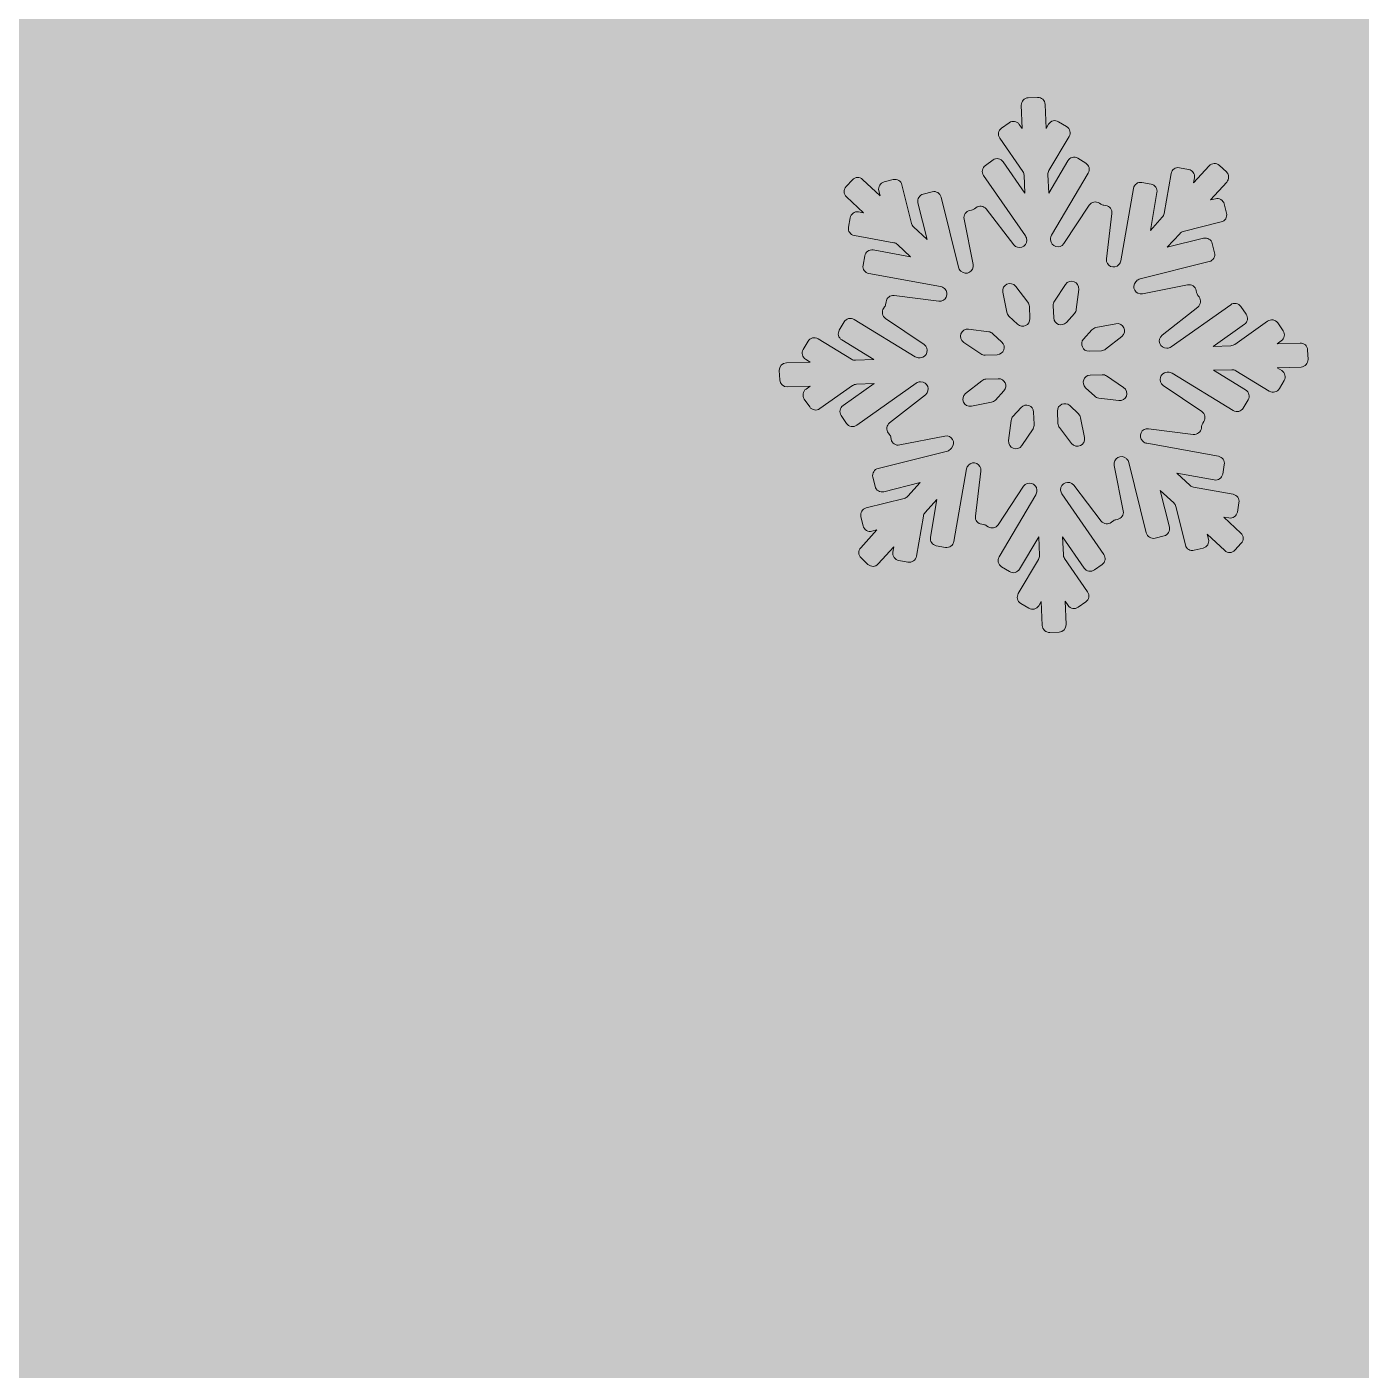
# Model space of a CAD drawing. Header units: millimetres. Extents: x 23 to 212, y -113 to -9.
# Drawn here: x 145.84 to 158.69, y -73.47 to -60.53 of the extents above; entities that cross this region are included whole.
import ezdxf

# ---------------------------------------------------------------- set-up
doc = ezdxf.new("R2010")
doc.units = ezdxf.units.MM
doc.header["$MEASUREMENT"] = 0
doc.layers.add('engraving', color=7, linetype='Continuous')
doc.layers.add('Layer 1', color=7, linetype='Continuous')

msp = doc.modelspace()

# ---------------------------------------------------------------- hatches: boundary and pattern name
at = {"layer": 'Layer 1'}
h = msp.add_hatch(color=2, dxfattribs=at)
h.dxf.hatch_style = 2
edge = h.paths.add_edge_path()
edge.add_spline(control_points=[(210.685, -79.288), (209.529, -76.47), (207.704, -73.987), (205.211, -71.837), (202.717, -69.689), (199.483, -68.006), (195.51, -66.789), (200.456, -65.005), (204.086, -62.492), (206.397, -59.247), (208.708, -56.004), (209.863, -52.435), (209.863, -48.543), (209.863, -41.326), (206.457, -35.852), (199.645, -32.121), (194.6, -29.33), (188.336, -27.699), (180.863, -27.224), (180.863, -27.224), (180.863, -24.792), (180.863, -24.792), (180.863, -22.224), (178.859, -20.106), (176.338, -19.914), (177.843, -18.799), (178.823, -17.016), (178.823, -14.999), (178.823, -11.618), (176.082, -8.878), (172.702, -8.878), (169.321, -8.878), (166.581, -11.618), (166.581, -14.999), (166.581, -17.016), (167.561, -18.799), (169.066, -19.914), (166.545, -20.106), (164.541, -22.224), (164.541, -24.792), (164.541, -24.792), (164.541, -27.073), (164.541, -27.073), (164.541, -27.073), (132.986, -27.073), (132.986, -27.073), (132.986, -27.073), (132.986, -112.222), (132.986, -112.222), (132.986, -112.222), (178.176, -112.222), (178.176, -112.222), (184.298, -112.222), (189.965, -111.381), (195.175, -109.698), (200.385, -108.016), (204.612, -105.33), (207.856, -101.639), (210.897, -98.112), (212.418, -93.672), (212.418, -88.32), (212.418, -85.117), (211.84, -82.107), (210.685, -79.288)], knot_values=[0, 0, 0, 0, 1, 1, 1, 2, 2, 2, 3, 3, 3, 4, 4, 4, 5, 5, 5, 6, 6, 6, 7, 7, 7, 8, 8, 8, 9, 9, 9, 10, 10, 10, 11, 11, 11, 12, 12, 12, 13, 13, 13, 14, 14, 14, 15, 15, 15, 16, 16, 16, 17, 17, 17, 18, 18, 18, 19, 19, 19, 20, 20, 20, 21, 21, 21, 21], degree=3, periodic=1)
edge = h.paths.add_edge_path()
edge.add_spline(control_points=[(168.894, -14.999), (168.894, -12.899), (170.602, -11.191), (172.702, -11.191), (174.801, -11.191), (176.509, -12.899), (176.509, -14.999), (176.509, -17.098), (174.801, -18.806), (172.702, -18.806), (170.602, -18.806), (168.894, -17.098), (168.894, -14.999)], knot_values=[0, 0, 0, 0, 1, 1, 1, 2, 2, 2, 3, 3, 3, 4, 4, 4, 4], degree=3, periodic=1)
edge = h.paths.add_edge_path()
edge.add_spline(control_points=[(161.024, -47.692), (161.024, -47.692), (174.526, -47.692), (174.526, -47.692), (178.824, -48.097), (180.973, -50.084), (180.973, -53.652), (180.649, -57.788), (178.5, -59.855), (174.526, -59.855), (174.526, -59.855), (161.024, -59.855), (161.024, -59.855), (161.024, -59.855), (161.024, -47.692), (161.024, -47.692)], knot_values=[0, 0, 0, 0, 1, 1, 1, 2, 2, 2, 3, 3, 3, 4, 4, 4, 5, 5, 5, 5], degree=3, periodic=1)
edge = h.paths.add_edge_path()
edge.add_spline(control_points=[(180.791, -89.643), (179.21, -90.911), (177.121, -91.543), (174.526, -91.543), (174.526, -91.543), (161.024, -91.543), (161.024, -91.543), (161.024, -91.543), (161.024, -78.893), (161.024, -78.893), (161.024, -78.893), (174.526, -78.893), (174.526, -78.893), (180.283, -78.893), (183.163, -80.804), (183.163, -84.626), (183.163, -86.703), (182.372, -88.376), (180.791, -89.643)], knot_values=[0, 0, 0, 0, 1, 1, 1, 2, 2, 2, 3, 3, 3, 4, 4, 4, 5, 5, 5, 6, 6, 6, 6], degree=3, periodic=1)

# ---------------------------------------------------------------- linework, layer by layer
at = {"layer": 'engraving', "lineweight": 0}
for points, knots in [([(158.173, -63.645), (158.172, -63.606), (158.139, -63.576), (158.101, -63.578), (158.101, -63.578), (157.878, -63.586), (157.878, -63.586), (157.878, -63.586), (157.919, -63.557), (157.919, -63.557), (157.951, -63.535), (157.958, -63.492), (157.937, -63.46), (157.937, -63.46), (157.885, -63.385), (157.885, -63.385), (157.863, -63.353), (157.819, -63.346), (157.787, -63.368), (157.787, -63.368), (157.472, -63.591), (157.472, -63.591), (157.461, -63.599), (157.448, -63.603), (157.434, -63.604), (157.434, -63.604), (157.264, -63.61), (157.264, -63.61), (157.264, -63.61), (157.564, -63.398), (157.564, -63.398), (157.595, -63.376), (157.603, -63.333), (157.581, -63.301), (157.581, -63.301), (157.529, -63.227), (157.529, -63.227), (157.507, -63.195), (157.463, -63.187), (157.432, -63.209), (157.432, -63.209), (156.858, -63.615), (156.858, -63.615), (156.847, -63.622), (156.833, -63.627), (156.82, -63.627), (156.82, -63.627), (156.817, -63.628), (156.817, -63.628), (156.749, -63.63), (156.717, -63.545), (156.771, -63.503), (156.771, -63.503), (157.115, -63.232), (157.115, -63.232), (157.145, -63.208), (157.15, -63.164), (157.127, -63.134), (157.127, -63.134), (157.116, -63.12), (157.116, -63.12), (157.109, -63.111), (157.105, -63.101), (157.103, -63.091), (157.103, -63.091), (157.099, -63.073), (157.099, -63.073), (157.092, -63.035), (157.055, -63.01), (157.017, -63.018), (157.017, -63.018), (156.582, -63.105), (156.582, -63.105), (156.516, -63.118), (156.472, -63.039), (156.517, -62.989), (156.517, -62.989), (156.524, -62.981), (156.524, -62.981), (156.534, -62.971), (156.546, -62.964), (156.559, -62.96), (156.559, -62.96), (157.226, -62.793), (157.226, -62.793), (157.263, -62.784), (157.286, -62.746), (157.276, -62.709), (157.276, -62.709), (157.255, -62.62), (157.255, -62.62), (157.245, -62.582), (157.207, -62.559), (157.17, -62.569), (157.17, -62.569), (156.821, -62.656), (156.821, -62.656), (156.821, -62.656), (156.941, -62.525), (156.941, -62.525), (156.95, -62.515), (156.962, -62.507), (156.975, -62.504), (156.975, -62.504), (157.341, -62.412), (157.341, -62.412), (157.378, -62.403), (157.401, -62.365), (157.392, -62.328), (157.392, -62.328), (157.37, -62.239), (157.37, -62.239), (157.36, -62.202), (157.322, -62.179), (157.285, -62.188), (157.285, -62.188), (157.237, -62.2), (157.237, -62.2), (157.237, -62.2), (157.394, -62.029), (157.394, -62.029), (157.419, -62), (157.418, -61.956), (157.39, -61.93), (157.39, -61.93), (157.324, -61.868), (157.324, -61.868), (157.295, -61.842), (157.25, -61.844), (157.224, -61.872), (157.224, -61.872), (157.075, -62.036), (157.075, -62.036), (157.075, -62.036), (157.083, -61.987), (157.083, -61.987), (157.09, -61.949), (157.065, -61.913), (157.027, -61.906), (157.027, -61.906), (156.938, -61.89), (156.938, -61.89), (156.9, -61.884), (156.864, -61.909), (156.857, -61.947), (156.857, -61.947), (156.79, -62.332), (156.79, -62.332), (156.788, -62.345), (156.782, -62.357), (156.773, -62.367), (156.773, -62.367), (156.658, -62.493), (156.658, -62.493), (156.658, -62.493), (156.721, -62.129), (156.721, -62.129), (156.728, -62.091), (156.703, -62.055), (156.665, -62.048), (156.665, -62.048), (156.577, -62.032), (156.577, -62.032), (156.538, -62.025), (156.502, -62.051), (156.495, -62.089), (156.495, -62.089), (156.374, -62.788), (156.374, -62.788), (156.371, -62.801), (156.365, -62.813), (156.356, -62.823), (156.356, -62.823), (156.356, -62.823), (156.356, -62.823), (156.31, -62.874), (156.227, -62.835), (156.235, -62.768), (156.235, -62.768), (156.288, -62.332), (156.288, -62.332), (156.293, -62.294), (156.266, -62.259), (156.228, -62.254), (156.228, -62.254), (156.211, -62.252), (156.211, -62.252), (156.2, -62.251), (156.189, -62.247), (156.18, -62.241), (156.18, -62.241), (156.167, -62.231), (156.167, -62.231), (156.134, -62.21), (156.09, -62.218), (156.069, -62.251), (156.069, -62.251), (155.825, -62.62), (155.825, -62.62), (155.788, -62.677), (155.7, -62.652), (155.697, -62.584), (155.697, -62.584), (155.697, -62.577), (155.697, -62.577), (155.696, -62.563), (155.699, -62.55), (155.706, -62.538), (155.706, -62.538), (156.06, -61.941), (156.06, -61.941), (156.08, -61.908), (156.069, -61.866), (156.036, -61.846), (156.036, -61.846), (155.959, -61.799), (155.959, -61.799), (155.926, -61.779), (155.883, -61.79), (155.863, -61.823), (155.863, -61.823), (155.679, -62.134), (155.679, -62.134), (155.679, -62.134), (155.671, -61.955), (155.671, -61.955), (155.671, -61.941), (155.674, -61.928), (155.681, -61.916), (155.681, -61.916), (155.875, -61.589), (155.875, -61.589), (155.895, -61.556), (155.884, -61.514), (155.852, -61.494), (155.852, -61.494), (155.774, -61.447), (155.774, -61.447), (155.741, -61.426), (155.698, -61.437), (155.678, -61.471), (155.678, -61.471), (155.653, -61.512), (155.653, -61.512), (155.653, -61.512), (155.644, -61.28), (155.644, -61.28), (155.643, -61.241), (155.61, -61.211), (155.572, -61.213), (155.572, -61.213), (155.482, -61.216), (155.482, -61.216), (155.443, -61.218), (155.413, -61.251), (155.415, -61.289), (155.415, -61.289), (155.424, -61.513), (155.424, -61.513), (155.424, -61.513), (155.396, -61.473), (155.396, -61.473), (155.374, -61.441), (155.33, -61.434), (155.299, -61.456), (155.299, -61.456), (155.225, -61.508), (155.225, -61.508), (155.194, -61.53), (155.186, -61.573), (155.208, -61.605), (155.208, -61.605), (155.43, -61.926), (155.43, -61.926), (155.437, -61.937), (155.441, -61.95), (155.442, -61.963), (155.442, -61.963), (155.449, -62.134), (155.449, -62.134), (155.449, -62.134), (155.24, -61.833), (155.24, -61.833), (155.218, -61.801), (155.174, -61.793), (155.143, -61.815), (155.143, -61.815), (155.069, -61.867), (155.069, -61.867), (155.038, -61.89), (155.03, -61.933), (155.052, -61.964), (155.052, -61.964), (155.455, -62.547), (155.455, -62.547), (155.462, -62.558), (155.467, -62.571), (155.467, -62.584), (155.467, -62.584), (155.467, -62.586), (155.467, -62.586), (155.47, -62.654), (155.384, -62.685), (155.342, -62.631), (155.342, -62.631), (155.077, -62.287), (155.077, -62.287), (155.053, -62.256), (155.009, -62.25), (154.978, -62.275), (154.978, -62.275), (154.965, -62.285), (154.965, -62.285), (154.957, -62.292), (154.946, -62.296), (154.936, -62.298), (154.936, -62.298), (154.919, -62.302), (154.919, -62.302), (154.881, -62.309), (154.857, -62.346), (154.864, -62.384), (154.864, -62.384), (154.951, -62.822), (154.951, -62.822), (154.964, -62.889), (154.884, -62.933), (154.834, -62.887), (154.834, -62.887), (154.83, -62.883), (154.83, -62.883), (154.82, -62.874), (154.813, -62.862), (154.81, -62.849), (154.81, -62.849), (154.643, -62.173), (154.643, -62.173), (154.634, -62.135), (154.595, -62.112), (154.558, -62.122), (154.558, -62.122), (154.471, -62.144), (154.471, -62.144), (154.434, -62.153), (154.411, -62.191), (154.42, -62.228), (154.42, -62.228), (154.507, -62.581), (154.507, -62.581), (154.507, -62.581), (154.378, -62.46), (154.378, -62.46), (154.368, -62.451), (154.361, -62.439), (154.358, -62.426), (154.358, -62.426), (154.266, -62.055), (154.266, -62.055), (154.257, -62.018), (154.219, -61.995), (154.181, -62.004), (154.181, -62.004), (154.094, -62.026), (154.094, -62.026), (154.057, -62.035), (154.034, -62.073), (154.043, -62.111), (154.043, -62.111), (154.055, -62.159), (154.055, -62.159), (154.055, -62.159), (153.887, -62.002), (153.887, -62.002), (153.859, -61.975), (153.814, -61.977), (153.788, -62.006), (153.788, -62.006), (153.727, -62.072), (153.727, -62.072), (153.701, -62.101), (153.703, -62.144), (153.731, -62.171), (153.731, -62.171), (153.895, -62.324), (153.895, -62.324), (153.895, -62.324), (153.847, -62.315), (153.847, -62.315), (153.809, -62.309), (153.773, -62.334), (153.766, -62.372), (153.766, -62.372), (153.75, -62.462), (153.75, -62.462), (153.744, -62.5), (153.769, -62.536), (153.807, -62.543), (153.807, -62.543), (154.186, -62.612), (154.186, -62.612), (154.2, -62.614), (154.212, -62.62), (154.222, -62.629), (154.222, -62.629), (154.347, -62.747), (154.347, -62.747), (154.347, -62.747), (153.988, -62.682), (153.988, -62.682), (153.95, -62.675), (153.914, -62.7), (153.907, -62.739), (153.907, -62.739), (153.891, -62.829), (153.891, -62.829), (153.885, -62.866), (153.91, -62.903), (153.948, -62.909), (153.948, -62.909), (154.638, -63.034), (154.638, -63.034), (154.652, -63.037), (154.664, -63.043), (154.674, -63.052), (154.674, -63.052), (154.677, -63.055), (154.677, -63.055), (154.726, -63.101), (154.688, -63.184), (154.62, -63.175), (154.62, -63.175), (154.19, -63.121), (154.19, -63.121), (154.152, -63.116), (154.117, -63.143), (154.112, -63.182), (154.112, -63.182), (154.11, -63.199), (154.11, -63.199), (154.108, -63.21), (154.105, -63.22), (154.099, -63.229), (154.099, -63.229), (154.089, -63.244), (154.089, -63.244), (154.068, -63.276), (154.076, -63.319), (154.108, -63.341), (154.108, -63.341), (154.479, -63.592), (154.479, -63.592), (154.534, -63.63), (154.51, -63.717), (154.442, -63.72), (154.442, -63.72), (154.433, -63.72), (154.433, -63.72), (154.42, -63.72), (154.406, -63.717), (154.394, -63.71), (154.394, -63.71), (153.805, -63.351), (153.805, -63.351), (153.772, -63.331), (153.728, -63.341), (153.708, -63.375), (153.708, -63.375), (153.662, -63.453), (153.662, -63.453), (153.643, -63.486), (153.653, -63.528), (153.686, -63.548), (153.686, -63.548), (153.996, -63.737), (153.996, -63.737), (153.996, -63.737), (153.819, -63.744), (153.819, -63.744), (153.805, -63.744), (153.792, -63.741), (153.78, -63.734), (153.78, -63.734), (153.457, -63.537), (153.457, -63.537), (153.424, -63.517), (153.381, -63.528), (153.361, -63.561), (153.361, -63.561), (153.314, -63.639), (153.314, -63.639), (153.295, -63.672), (153.305, -63.714), (153.338, -63.734), (153.338, -63.734), (153.381, -63.761), (153.381, -63.761), (153.381, -63.761), (153.152, -63.77), (153.152, -63.77), (153.113, -63.771), (153.083, -63.804), (153.084, -63.842), (153.084, -63.842), (153.088, -63.934), (153.088, -63.934), (153.09, -63.972), (153.122, -64.002), (153.161, -64.001), (153.161, -64.001), (153.383, -63.992), (153.383, -63.992), (153.383, -63.992), (153.342, -64.021), (153.342, -64.021), (153.311, -64.043), (153.303, -64.086), (153.325, -64.118), (153.325, -64.118), (153.377, -64.193), (153.377, -64.193), (153.399, -64.225), (153.443, -64.233), (153.474, -64.21), (153.474, -64.21), (153.79, -63.988), (153.79, -63.988), (153.801, -63.98), (153.814, -63.975), (153.827, -63.975), (153.827, -63.975), (153.998, -63.968), (153.998, -63.968), (153.998, -63.968), (153.698, -64.18), (153.698, -64.18), (153.666, -64.202), (153.659, -64.245), (153.68, -64.277), (153.68, -64.277), (153.732, -64.352), (153.732, -64.352), (153.754, -64.384), (153.798, -64.392), (153.83, -64.369), (153.83, -64.369), (154.404, -63.964), (154.404, -63.964), (154.415, -63.956), (154.428, -63.952), (154.442, -63.951), (154.442, -63.951), (154.445, -63.951), (154.445, -63.951), (154.513, -63.948), (154.544, -64.034), (154.491, -64.076), (154.491, -64.076), (154.147, -64.347), (154.147, -64.347), (154.117, -64.37), (154.111, -64.414), (154.134, -64.444), (154.134, -64.444), (154.146, -64.459), (154.146, -64.459), (154.152, -64.467), (154.157, -64.477), (154.159, -64.488), (154.159, -64.488), (154.162, -64.505), (154.162, -64.505), (154.17, -64.543), (154.206, -64.568), (154.244, -64.56), (154.244, -64.56), (154.679, -64.474), (154.679, -64.474), (154.745, -64.461), (154.79, -64.54), (154.744, -64.589), (154.744, -64.589), (154.737, -64.597), (154.737, -64.597), (154.728, -64.607), (154.716, -64.615), (154.703, -64.618), (154.703, -64.618), (154.036, -64.785), (154.036, -64.785), (153.999, -64.795), (153.976, -64.832), (153.985, -64.87), (153.985, -64.87), (154.007, -64.958), (154.007, -64.958), (154.016, -64.996), (154.054, -65.019), (154.092, -65.01), (154.092, -65.01), (154.441, -64.922), (154.441, -64.922), (154.441, -64.922), (154.321, -65.054), (154.321, -65.054), (154.311, -65.064), (154.299, -65.071), (154.286, -65.074), (154.286, -65.074), (153.921, -65.166), (153.921, -65.166), (153.883, -65.175), (153.861, -65.213), (153.87, -65.251), (153.87, -65.251), (153.892, -65.339), (153.892, -65.339), (153.901, -65.377), (153.939, -65.4), (153.977, -65.39), (153.977, -65.39), (154.024, -65.378), (154.024, -65.378), (154.024, -65.378), (153.868, -65.55), (153.868, -65.55), (153.842, -65.578), (153.844, -65.622), (153.872, -65.648), (153.872, -65.648), (153.938, -65.71), (153.938, -65.71), (153.966, -65.737), (154.011, -65.735), (154.037, -65.706), (154.037, -65.706), (154.187, -65.542), (154.187, -65.542), (154.187, -65.542), (154.178, -65.591), (154.178, -65.591), (154.172, -65.629), (154.197, -65.665), (154.235, -65.672), (154.235, -65.672), (154.323, -65.688), (154.323, -65.688), (154.361, -65.695), (154.398, -65.669), (154.405, -65.631), (154.405, -65.631), (154.472, -65.247), (154.472, -65.247), (154.474, -65.233), (154.48, -65.221), (154.489, -65.211), (154.489, -65.211), (154.603, -65.086), (154.603, -65.086), (154.603, -65.086), (154.54, -65.449), (154.54, -65.449), (154.534, -65.487), (154.559, -65.523), (154.596, -65.53), (154.596, -65.53), (154.685, -65.546), (154.685, -65.546), (154.723, -65.553), (154.76, -65.528), (154.766, -65.489), (154.766, -65.489), (154.888, -64.79), (154.888, -64.79), (154.89, -64.777), (154.896, -64.765), (154.905, -64.755), (154.905, -64.755), (154.905, -64.755), (154.905, -64.755), (154.951, -64.705), (155.034, -64.743), (155.026, -64.811), (155.026, -64.811), (154.973, -65.246), (154.973, -65.246), (154.969, -65.284), (154.996, -65.319), (155.034, -65.324), (155.034, -65.324), (155.051, -65.326), (155.051, -65.326), (155.062, -65.327), (155.072, -65.331), (155.081, -65.338), (155.081, -65.338), (155.095, -65.347), (155.095, -65.347), (155.127, -65.369), (155.171, -65.36), (155.192, -65.328), (155.192, -65.328), (155.436, -64.958), (155.436, -64.958), (155.474, -64.902), (155.562, -64.926), (155.565, -64.994), (155.565, -64.994), (155.565, -65.002), (155.565, -65.002), (155.565, -65.015), (155.562, -65.029), (155.555, -65.04), (155.555, -65.04), (155.201, -65.637), (155.201, -65.637), (155.182, -65.67), (155.192, -65.713), (155.225, -65.732), (155.225, -65.732), (155.302, -65.779), (155.302, -65.779), (155.335, -65.8), (155.379, -65.789), (155.399, -65.755), (155.399, -65.755), (155.583, -65.445), (155.583, -65.445), (155.583, -65.445), (155.59, -65.623), (155.59, -65.623), (155.591, -65.637), (155.587, -65.65), (155.58, -65.662), (155.58, -65.662), (155.386, -65.989), (155.386, -65.989), (155.367, -66.022), (155.377, -66.065), (155.41, -66.085), (155.41, -66.085), (155.487, -66.132), (155.487, -66.132), (155.52, -66.152), (155.564, -66.141), (155.584, -66.108), (155.584, -66.108), (155.608, -66.067), (155.608, -66.067), (155.608, -66.067), (155.617, -66.298), (155.617, -66.298), (155.619, -66.337), (155.651, -66.367), (155.69, -66.365), (155.69, -66.365), (155.78, -66.362), (155.78, -66.362), (155.818, -66.36), (155.848, -66.328), (155.847, -66.289), (155.847, -66.289), (155.838, -66.065), (155.838, -66.065), (155.838, -66.065), (155.865, -66.105), (155.865, -66.105), (155.887, -66.137), (155.931, -66.145), (155.963, -66.122), (155.963, -66.122), (156.036, -66.07), (156.036, -66.07), (156.068, -66.048), (156.075, -66.005), (156.054, -65.973), (156.054, -65.973), (155.832, -65.653), (155.832, -65.653), (155.824, -65.642), (155.82, -65.629), (155.82, -65.616), (155.82, -65.616), (155.813, -65.444), (155.813, -65.444), (155.813, -65.444), (156.021, -65.746), (156.021, -65.746), (156.043, -65.778), (156.087, -65.785), (156.119, -65.763), (156.119, -65.763), (156.193, -65.711), (156.193, -65.711), (156.224, -65.689), (156.232, -65.646), (156.21, -65.614), (156.21, -65.614), (155.807, -65.031), (155.807, -65.031), (155.799, -65.02), (155.795, -65.007), (155.794, -64.994), (155.794, -64.994), (155.794, -64.993), (155.794, -64.993), (155.792, -64.925), (155.878, -64.893), (155.92, -64.948), (155.92, -64.948), (156.185, -65.292), (156.185, -65.292), (156.208, -65.322), (156.253, -65.328), (156.283, -65.304), (156.283, -65.304), (156.296, -65.294), (156.296, -65.294), (156.305, -65.287), (156.315, -65.282), (156.326, -65.28), (156.326, -65.28), (156.342, -65.277), (156.342, -65.277), (156.38, -65.269), (156.405, -65.232), (156.397, -65.195), (156.397, -65.195), (156.311, -64.756), (156.311, -64.756), (156.298, -64.689), (156.377, -64.645), (156.427, -64.691), (156.427, -64.691), (156.431, -64.695), (156.431, -64.695), (156.441, -64.704), (156.448, -64.716), (156.451, -64.73), (156.451, -64.73), (156.619, -65.406), (156.619, -65.406), (156.628, -65.443), (156.666, -65.466), (156.703, -65.457), (156.703, -65.457), (156.791, -65.435), (156.791, -65.435), (156.828, -65.425), (156.851, -65.388), (156.841, -65.35), (156.841, -65.35), (156.754, -64.997), (156.754, -64.997), (156.754, -64.997), (156.883, -65.118), (156.883, -65.118), (156.893, -65.127), (156.9, -65.139), (156.903, -65.152), (156.903, -65.152), (156.995, -65.523), (156.995, -65.523), (157.005, -65.561), (157.043, -65.584), (157.08, -65.574), (157.08, -65.574), (157.167, -65.552), (157.167, -65.552), (157.205, -65.543), (157.227, -65.505), (157.218, -65.468), (157.218, -65.468), (157.206, -65.42), (157.206, -65.42), (157.206, -65.42), (157.374, -65.577), (157.374, -65.577), (157.403, -65.603), (157.447, -65.602), (157.473, -65.573), (157.473, -65.573), (157.534, -65.506), (157.534, -65.506), (157.56, -65.478), (157.559, -65.434), (157.531, -65.408), (157.531, -65.408), (157.366, -65.254), (157.366, -65.254), (157.366, -65.254), (157.414, -65.263), (157.414, -65.263), (157.452, -65.27), (157.489, -65.244), (157.496, -65.206), (157.496, -65.206), (157.511, -65.116), (157.511, -65.116), (157.518, -65.078), (157.493, -65.042), (157.455, -65.035), (157.455, -65.035), (157.075, -64.967), (157.075, -64.967), (157.062, -64.964), (157.05, -64.958), (157.04, -64.949), (157.04, -64.949), (156.914, -64.832), (156.914, -64.832), (156.914, -64.832), (157.273, -64.897), (157.273, -64.897), (157.311, -64.903), (157.348, -64.878), (157.355, -64.84), (157.355, -64.84), (157.37, -64.75), (157.37, -64.75), (157.377, -64.712), (157.352, -64.676), (157.314, -64.669), (157.314, -64.669), (156.623, -64.544), (156.623, -64.544), (156.61, -64.542), (156.598, -64.536), (156.588, -64.526), (156.588, -64.526), (156.585, -64.523), (156.585, -64.523), (156.535, -64.477), (156.574, -64.394), (156.641, -64.403), (156.641, -64.403), (157.071, -64.458), (157.071, -64.458), (157.11, -64.463), (157.145, -64.435), (157.15, -64.397), (157.15, -64.397), (157.152, -64.379), (157.152, -64.379), (157.153, -64.368), (157.157, -64.358), (157.163, -64.349), (157.163, -64.349), (157.173, -64.334), (157.173, -64.334), (157.194, -64.302), (157.185, -64.259), (157.154, -64.238), (157.154, -64.238), (156.783, -63.986), (156.783, -63.986), (156.727, -63.949), (156.752, -63.861), (156.819, -63.859), (156.819, -63.859), (156.828, -63.858), (156.828, -63.858), (156.842, -63.858), (156.855, -63.861), (156.867, -63.869), (156.867, -63.869), (157.457, -64.228), (157.457, -64.228), (157.49, -64.248), (157.533, -64.237), (157.553, -64.204), (157.553, -64.204), (157.599, -64.126), (157.599, -64.126), (157.619, -64.093), (157.608, -64.05), (157.576, -64.03), (157.576, -64.03), (157.266, -63.841), (157.266, -63.841), (157.266, -63.841), (157.442, -63.835), (157.442, -63.835), (157.456, -63.834), (157.47, -63.838), (157.481, -63.845), (157.481, -63.845), (157.804, -64.041), (157.804, -64.041), (157.838, -64.062), (157.881, -64.051), (157.901, -64.017), (157.901, -64.017), (157.947, -63.939), (157.947, -63.939), (157.967, -63.906), (157.956, -63.864), (157.923, -63.844), (157.923, -63.844), (157.88, -63.818), (157.88, -63.818), (157.88, -63.818), (158.11, -63.809), (158.11, -63.809), (158.148, -63.807), (158.179, -63.775), (158.177, -63.736), (158.177, -63.736), (158.173, -63.645), (158.173, -63.645)], [0, 0, 0, 0, 1, 1, 1, 2, 2, 2, 3, 3, 3, 4, 4, 4, 5, 5, 5, 6, 6, 6, 7, 7, 7, 8, 8, 8, 9, 9, 9, 10, 10, 10, 11, 11, 11, 12, 12, 12, 13, 13, 13, 14, 14, 14, 15, 15, 15, 16, 16, 16, 17, 17, 17, 18, 18, 18, 19, 19, 19, 20, 20, 20, 21, 21, 21, 22, 22, 22, 23, 23, 23, 24, 24, 24, 25, 25, 25, 26, 26, 26, 27, 27, 27, 28, 28, 28, 29, 29, 29, 30, 30, 30, 31, 31, 31, 32, 32, 32, 33, 33, 33, 34, 34, 34, 35, 35, 35, 36, 36, 36, 37, 37, 37, 38, 38, 38, 39, 39, 39, 40, 40, 40, 41, 41, 41, 42, 42, 42, 43, 43, 43, 44, 44, 44, 45, 45, 45, 46, 46, 46, 47, 47, 47, 48, 48, 48, 49, 49, 49, 50, 50, 50, 51, 51, 51, 52, 52, 52, 53, 53, 53, 54, 54, 54, 55, 55, 55, 56, 56, 56, 57, 57, 57, 58, 58, 58, 59, 59, 59, 60, 60, 60, 61, 61, 61, 62, 62, 62, 63, 63, 63, 64, 64, 64, 65, 65, 65, 66, 66, 66, 67, 67, 67, 68, 68, 68, 69, 69, 69, 70, 70, 70, 71, 71, 71, 72, 72, 72, 73, 73, 73, 74, 74, 74, 75, 75, 75, 76, 76, 76, 77, 77, 77, 78, 78, 78, 79, 79, 79, 80, 80, 80, 81, 81, 81, 82, 82, 82, 83, 83, 83, 84, 84, 84, 85, 85, 85, 86, 86, 86, 87, 87, 87, 88, 88, 88, 89, 89, 89, 90, 90, 90, 91, 91, 91, 92, 92, 92, 93, 93, 93, 94, 94, 94, 95, 95, 95, 96, 96, 96, 97, 97, 97, 98, 98, 98, 99, 99, 99, 100, 100, 100, 101, 101, 101, 102, 102, 102, 103, 103, 103, 104, 104, 104, 105, 105, 105, 106, 106, 106, 107, 107, 107, 108, 108, 108, 109, 109, 109, 110, 110, 110, 111, 111, 111, 112, 112, 112, 113, 113, 113, 114, 114, 114, 115, 115, 115, 116, 116, 116, 117, 117, 117, 118, 118, 118, 119, 119, 119, 120, 120, 120, 121, 121, 121, 122, 122, 122, 123, 123, 123, 124, 124, 124, 125, 125, 125, 126, 126, 126, 127, 127, 127, 128, 128, 128, 129, 129, 129, 130, 130, 130, 131, 131, 131, 132, 132, 132, 133, 133, 133, 134, 134, 134, 135, 135, 135, 136, 136, 136, 137, 137, 137, 138, 138, 138, 139, 139, 139, 140, 140, 140, 141, 141, 141, 142, 142, 142, 143, 143, 143, 144, 144, 144, 145, 145, 145, 146, 146, 146, 147, 147, 147, 148, 148, 148, 149, 149, 149, 150, 150, 150, 151, 151, 151, 152, 152, 152, 153, 153, 153, 154, 154, 154, 155, 155, 155, 156, 156, 156, 157, 157, 157, 158, 158, 158, 159, 159, 159, 160, 160, 160, 161, 161, 161, 162, 162, 162, 163, 163, 163, 164, 164, 164, 165, 165, 165, 166, 166, 166, 167, 167, 167, 168, 168, 168, 169, 169, 169, 170, 170, 170, 171, 171, 171, 172, 172, 172, 173, 173, 173, 174, 174, 174, 175, 175, 175, 176, 176, 176, 177, 177, 177, 178, 178, 178, 179, 179, 179, 180, 180, 180, 181, 181, 181, 182, 182, 182, 183, 183, 183, 184, 184, 184, 185, 185, 185, 186, 186, 186, 187, 187, 187, 188, 188, 188, 189, 189, 189, 190, 190, 190, 191, 191, 191, 192, 192, 192, 193, 193, 193, 194, 194, 194, 195, 195, 195, 196, 196, 196, 197, 197, 197, 198, 198, 198, 199, 199, 199, 200, 200, 200, 201, 201, 201, 202, 202, 202, 203, 203, 203, 204, 204, 204, 205, 205, 205, 206, 206, 206, 207, 207, 207, 208, 208, 208, 209, 209, 209, 210, 210, 210, 211, 211, 211, 212, 212, 212, 213, 213, 213, 214, 214, 214, 215, 215, 215, 216, 216, 216, 217, 217, 217, 218, 218, 218, 219, 219, 219, 220, 220, 220, 221, 221, 221, 222, 222, 222, 223, 223, 223, 224, 224, 224, 225, 225, 225, 226, 226, 226, 227, 227, 227, 228, 228, 228, 229, 229, 229, 230, 230, 230, 231, 231, 231, 232, 232, 232, 233, 233, 233, 234, 234, 234, 235, 235, 235, 236, 236, 236, 237, 237, 237, 238, 238, 238, 239, 239, 239, 240, 240, 240, 241, 241, 241, 242, 242, 242, 243, 243, 243, 244, 244, 244, 245, 245, 245, 246, 246, 246, 247, 247, 247, 248, 248, 248, 249, 249, 249, 250, 250, 250, 251, 251, 251, 252, 252, 252, 253, 253, 253, 254, 254, 254, 255, 255, 255, 256, 256, 256, 257, 257, 257, 258, 258, 258, 259, 259, 259, 260, 260, 260, 261, 261, 261, 262, 262, 262, 263, 263, 263, 264, 264, 264, 265, 265, 265, 266, 266, 266, 267, 267, 267, 268, 268, 268, 269, 269, 269, 270, 270, 270, 271, 271, 271, 272, 272, 272, 273, 273, 273, 274, 274, 274, 275, 275, 275, 276, 276, 276, 277, 277, 277, 278, 278, 278, 279, 279, 279, 280, 280, 280, 281, 281, 281, 282, 282, 282, 283, 283, 283, 284, 284, 284, 285, 285, 285, 286, 286, 286, 287, 287, 287, 288, 288, 288, 289, 289, 289, 290, 290, 290, 291, 291, 291, 292, 292, 292, 293, 293, 293, 294, 294, 294, 295, 295, 295, 296, 296, 296, 297, 297, 297, 298, 298, 298, 299, 299, 299, 300, 300, 300, 301, 301, 301, 302, 302, 302, 303, 303, 303, 304, 304, 304, 305, 305, 305, 306, 306, 306, 307, 307, 307, 308, 308, 308, 309, 309, 309, 310, 310, 310, 311, 311, 311, 312, 312, 312, 313, 313, 313, 314, 314, 314, 315, 315, 315, 316, 316, 316, 317, 317, 317, 318, 318, 318, 319, 319, 319, 320, 320, 320, 321, 321, 321, 322, 322, 322, 323, 323, 323, 324, 324, 324, 325, 325, 325, 326, 326, 326, 327, 327, 327, 328, 328, 328, 329, 329, 329, 330, 330, 330, 331, 331, 331, 332, 332, 332, 333, 333, 333, 334, 334, 334, 335, 335, 335, 336, 336, 336, 336]), ([(155.361, -63.033), (155.361, -63.033), (155.479, -63.185), (155.479, -63.185), (155.487, -63.197), (155.492, -63.211), (155.493, -63.225), (155.493, -63.225), (155.498, -63.343), (155.498, -63.343), (155.5, -63.406), (155.426, -63.44), (155.38, -63.397), (155.38, -63.397), (155.296, -63.319), (155.296, -63.319), (155.285, -63.309), (155.278, -63.295), (155.275, -63.281), (155.275, -63.281), (155.237, -63.089), (155.237, -63.089), (155.223, -63.017), (155.316, -62.975), (155.361, -63.033)], [0, 0, 0, 0, 1, 1, 1, 2, 2, 2, 3, 3, 3, 4, 4, 4, 5, 5, 5, 6, 6, 6, 7, 7, 7, 8, 8, 8, 8]), ([(155.727, -63.335), (155.727, -63.335), (155.722, -63.217), (155.722, -63.217), (155.722, -63.202), (155.726, -63.188), (155.734, -63.176), (155.734, -63.176), (155.84, -63.014), (155.84, -63.014), (155.881, -62.953), (155.977, -62.988), (155.968, -63.061), (155.968, -63.061), (155.945, -63.255), (155.945, -63.255), (155.943, -63.27), (155.937, -63.283), (155.927, -63.294), (155.927, -63.294), (155.849, -63.379), (155.849, -63.379), (155.807, -63.426), (155.73, -63.398), (155.727, -63.335)], [0, 0, 0, 0, 1, 1, 1, 2, 2, 2, 3, 3, 3, 4, 4, 4, 5, 5, 5, 6, 6, 6, 7, 7, 7, 8, 8, 8, 8]), ([(156.015, -63.54), (156.015, -63.54), (156.095, -63.451), (156.095, -63.451), (156.105, -63.44), (156.118, -63.433), (156.133, -63.43), (156.133, -63.43), (156.325, -63.392), (156.325, -63.392), (156.397, -63.377), (156.44, -63.47), (156.382, -63.515), (156.382, -63.515), (156.227, -63.637), (156.227, -63.637), (156.216, -63.646), (156.201, -63.651), (156.187, -63.652), (156.187, -63.652), (156.069, -63.656), (156.069, -63.656), (156.007, -63.659), (155.973, -63.585), (156.015, -63.54)], [0, 0, 0, 0, 1, 1, 1, 2, 2, 2, 3, 3, 3, 4, 4, 4, 5, 5, 5, 6, 6, 6, 7, 7, 7, 8, 8, 8, 8]), ([(155.024, -63.683), (155.024, -63.683), (154.86, -63.572), (154.86, -63.572), (154.799, -63.531), (154.835, -63.436), (154.908, -63.445), (154.908, -63.445), (155.101, -63.469), (155.101, -63.469), (155.115, -63.471), (155.129, -63.478), (155.14, -63.488), (155.14, -63.488), (155.228, -63.57), (155.228, -63.57), (155.273, -63.612), (155.245, -63.688), (155.183, -63.691), (155.183, -63.691), (155.066, -63.695), (155.066, -63.695), (155.051, -63.696), (155.037, -63.692), (155.024, -63.683)], [0, 0, 0, 0, 1, 1, 1, 2, 2, 2, 3, 3, 3, 4, 4, 4, 5, 5, 5, 6, 6, 6, 7, 7, 7, 8, 8, 8, 8]), ([(156.237, -63.895), (156.237, -63.895), (156.401, -64.006), (156.401, -64.006), (156.462, -64.047), (156.426, -64.143), (156.353, -64.133), (156.353, -64.133), (156.161, -64.109), (156.161, -64.109), (156.146, -64.107), (156.132, -64.101), (156.122, -64.091), (156.122, -64.091), (156.034, -64.008), (156.034, -64.008), (155.988, -63.966), (156.017, -63.89), (156.079, -63.887), (156.079, -63.887), (156.195, -63.883), (156.195, -63.883), (156.21, -63.882), (156.225, -63.887), (156.237, -63.895)], [0, 0, 0, 0, 1, 1, 1, 2, 2, 2, 3, 3, 3, 4, 4, 4, 5, 5, 5, 6, 6, 6, 7, 7, 7, 8, 8, 8, 8]), ([(155.247, -64.039), (155.247, -64.039), (155.166, -64.127), (155.166, -64.127), (155.156, -64.138), (155.143, -64.146), (155.128, -64.149), (155.128, -64.149), (154.936, -64.187), (154.936, -64.187), (154.864, -64.201), (154.822, -64.109), (154.879, -64.063), (154.879, -64.063), (155.034, -63.941), (155.034, -63.941), (155.046, -63.932), (155.06, -63.927), (155.075, -63.926), (155.075, -63.926), (155.193, -63.922), (155.193, -63.922), (155.255, -63.919), (155.289, -63.993), (155.247, -64.039)], [0, 0, 0, 0, 1, 1, 1, 2, 2, 2, 3, 3, 3, 4, 4, 4, 5, 5, 5, 6, 6, 6, 7, 7, 7, 8, 8, 8, 8]), ([(155.534, -64.243), (155.534, -64.243), (155.539, -64.361), (155.539, -64.361), (155.54, -64.376), (155.536, -64.391), (155.528, -64.403), (155.528, -64.403), (155.421, -64.564), (155.421, -64.564), (155.38, -64.626), (155.284, -64.59), (155.293, -64.517), (155.293, -64.517), (155.317, -64.323), (155.317, -64.323), (155.319, -64.309), (155.325, -64.295), (155.335, -64.285), (155.335, -64.285), (155.413, -64.199), (155.413, -64.199), (155.455, -64.153), (155.532, -64.181), (155.534, -64.243)], [0, 0, 0, 0, 1, 1, 1, 2, 2, 2, 3, 3, 3, 4, 4, 4, 5, 5, 5, 6, 6, 6, 7, 7, 7, 8, 8, 8, 8]), ([(155.9, -64.545), (155.9, -64.545), (155.783, -64.393), (155.783, -64.393), (155.774, -64.382), (155.769, -64.368), (155.768, -64.353), (155.768, -64.353), (155.764, -64.235), (155.764, -64.235), (155.761, -64.172), (155.836, -64.138), (155.881, -64.181), (155.881, -64.181), (155.965, -64.26), (155.965, -64.26), (155.976, -64.27), (155.984, -64.283), (155.986, -64.297), (155.986, -64.297), (156.024, -64.489), (156.024, -64.489), (156.038, -64.562), (155.945, -64.604), (155.9, -64.545)], [0, 0, 0, 0, 1, 1, 1, 2, 2, 2, 3, 3, 3, 4, 4, 4, 5, 5, 5, 6, 6, 6, 7, 7, 7, 8, 8, 8, 8])]:
    msp.add_open_spline(points, degree=3, knots=knots, dxfattribs=at)
at = {"layer": 'Layer 1', "lineweight": 0}
msp.add_open_spline([(210.685, -79.288), (209.529, -76.47), (207.704, -73.987), (205.211, -71.837), (202.717, -69.689), (199.483, -68.006), (195.51, -66.789), (200.456, -65.005), (204.086, -62.492), (206.397, -59.247), (208.708, -56.004), (209.863, -52.435), (209.863, -48.543), (209.863, -41.326), (206.457, -35.852), (199.645, -32.121), (194.6, -29.33), (188.336, -27.699), (180.863, -27.224), (180.863, -27.224), (180.863, -24.792), (180.863, -24.792), (180.863, -22.224), (178.859, -20.106), (176.338, -19.914), (177.843, -18.799), (178.823, -17.016), (178.823, -14.999), (178.823, -11.618), (176.082, -8.878), (172.702, -8.878), (169.321, -8.878), (166.581, -11.618), (166.581, -14.999), (166.581, -17.016), (167.561, -18.799), (169.066, -19.914), (166.545, -20.106), (164.541, -22.224), (164.541, -24.792), (164.541, -24.792), (164.541, -27.073), (164.541, -27.073), (164.541, -27.073), (132.986, -27.073), (132.986, -27.073), (132.986, -27.073), (132.986, -112.222), (132.986, -112.222), (132.986, -112.222), (178.176, -112.222), (178.176, -112.222), (184.298, -112.222), (189.965, -111.381), (195.175, -109.698), (200.385, -108.016), (204.612, -105.33), (207.856, -101.639), (210.897, -98.112), (212.418, -93.672), (212.418, -88.32), (212.418, -85.117), (211.84, -82.107), (210.685, -79.288)], degree=3, knots=[0, 0, 0, 0, 1, 1, 1, 2, 2, 2, 3, 3, 3, 4, 4, 4, 5, 5, 5, 6, 6, 6, 7, 7, 7, 8, 8, 8, 9, 9, 9, 10, 10, 10, 11, 11, 11, 12, 12, 12, 13, 13, 13, 14, 14, 14, 15, 15, 15, 16, 16, 16, 17, 17, 17, 18, 18, 18, 19, 19, 19, 20, 20, 20, 21, 21, 21, 21], dxfattribs=at)

doc.saveas('drawing.dxf')
